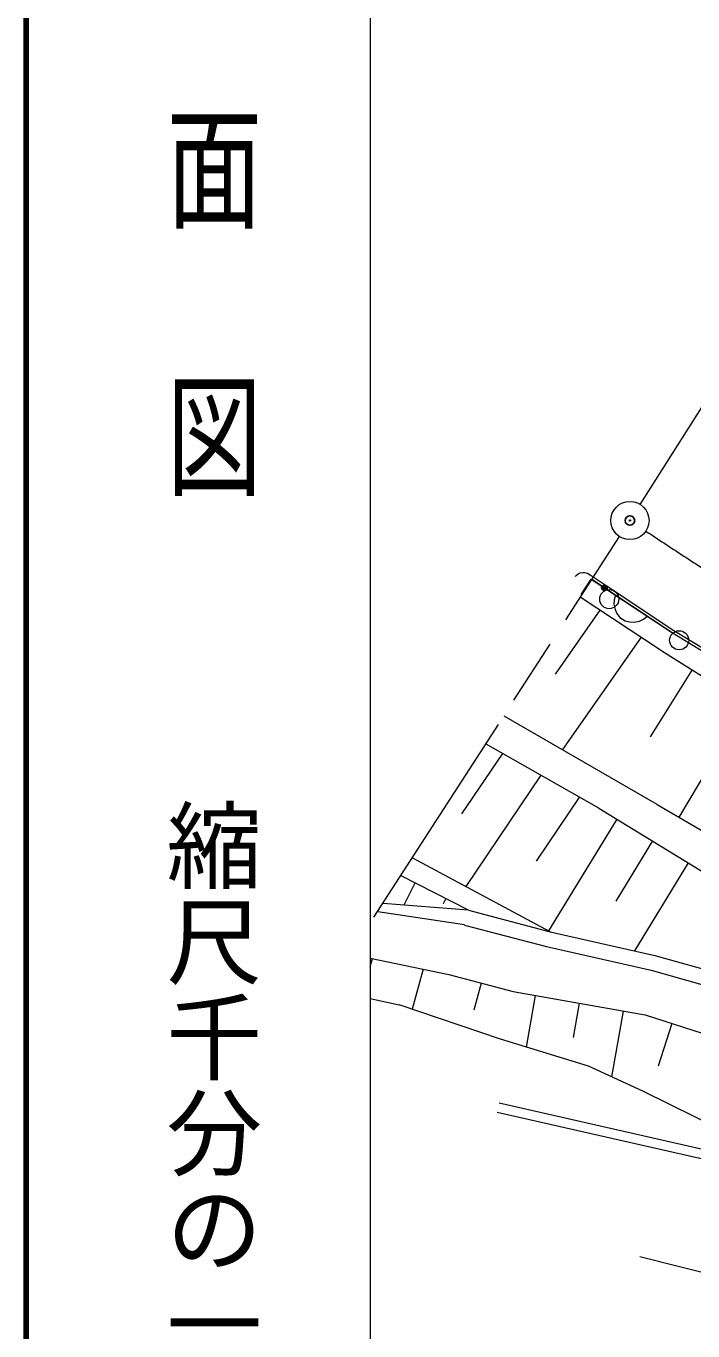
# Model space of a CAD drawing. Units: millimetres, scale not verified. Extents: x 40000 to 680000, y 20000 to 380000.
# Drawn here: x 40000 to 74872, y 263130 to 331334 of the extents above; entities that cross this region are included whole.
import ezdxf
from ezdxf.enums import TextEntityAlignment as Align

# ---------------------------------------------------------------- set-up
doc = ezdxf.new("R2010")
doc.units = ezdxf.units.MM
doc.header["$LTSCALE"] = 1000
doc.header["$PDMODE"] = 32
doc.header["$PDSIZE"] = 500
doc.linetypes.add('CHAIN', pattern=[18.5, 12, -1.5, 3.5, -1.5])
for name, color, linetype, lineweight in [('M-BGD', 7, 'Continuous', 13), ('M-BMK', 2, 'CHAIN', 13), ('M-BMK-SRVR', 3, 'Continuous', 13), ('M-TTL', 2, 'Continuous', 140), ('M-TTL-BAND', 7, 'Continuous', 13)]:
    doc.layers.add(name, color=color, linetype=linetype, lineweight=lineweight)
doc.layers.add('M-OTRS', color=6, linetype='Continuous')
doc.styles.add('@ＭＳ ゴシック', font='')
doc.styles.get('@ＭＳ ゴシック').set_extended_font_data('@MS Gothic')

msp = doc.modelspace()

# ---------------------------------------------------------------- linework, layer by layer
at = {"layer": 'M-BGD'}
for p, q in [((68719, 302557), (68764, 302623)), ((68764, 302623), (68863, 302701)), ((68863, 302701), (68968, 302752)), ((68968, 302752), (69107, 302780)), ((69025, 301615), (69556, 302421)), ((69107, 302780), (69223, 302775)), ((69223, 302775), (69362, 302731)), ((69362, 302731), (69496, 302642)), ((69496, 302642), (70329, 302090)), ((69556, 302421), (73746, 299662)), ((69581, 302418), (73739, 299678)), ((73235, 298684), (68979, 301484)), ((70329, 302090), (73869, 299745)), ((70816, 301591), (70751, 301347)), ((70010, 300805), (67674, 297464)), ((70751, 301347), (70741, 301114)), ((70741, 301114), (70798, 300837)), ((70798, 300837), (70899, 300627)), ((70899, 300627), (71055, 300428)), ((71055, 300428), (71323, 300252)), ((71323, 300252), (71567, 300187)), ((71567, 300187), (71800, 300177)), ((71800, 300177), (72077, 300234)), ((72077, 300234), (72287, 300335)), ((72287, 300335), (72486, 300492)), ((73746, 299662), (77924, 297089)), ((73869, 299745), (78006, 297245)), ((72160, 299391), (68049, 293512)), ((76401, 296682), (73242, 298669)), ((74821, 297675), (72628, 294188)), ((77674, 295924), (74119, 289949)), ((64983, 295283), (72986, 290658)), ((64914, 293319), (62775, 290152)), ((64037, 293816), (69943, 290469)), ((66926, 292179), (63000, 286367)), ((68937, 291039), (66670, 287681)), ((72997, 290642), (78322, 287551)), ((70889, 289881), (67327, 284043)), ((69953, 290452), (75564, 287028)), ((72759, 288740), (70843, 285599)), ((60203, 287865), (67393, 284013)), ((74629, 287599), (71820, 282994)), ((59603, 286935), (63124, 285138)), ((59764, 285405), (60350, 286554)), ((58672, 285491), (63124, 285138)), ((61951, 285737), (61817, 285446)), ((63136, 285119), (67406, 283995)), ((58394, 285059), (62920, 284365)), ((62933, 284345), (67216, 283218)), ((67406, 283995), (72879, 282754)), ((67216, 283218), (72682, 281978)), ((58000, 282606), (62116, 281758)), ((58000, 282178), (58112, 282583)), ((72879, 282754), (78915, 281061)), ((60769, 282035), (60191, 279948)), ((62116, 281758), (65471, 280863)), ((72682, 281978), (78712, 280288)), ((63793, 281310), (63414, 279888)), ((58000, 280499), (59517, 280177)), ((65471, 280863), (72373, 279649)), ((66621, 280661), (66148, 277968)), ((64810, 278380), (59517, 280177)), ((68922, 280256), (68607, 278467)), ((71223, 279851), (70617, 276406)), ((72373, 279649), (77965, 277859)), ((73771, 279201), (73059, 276974)), ((69404, 276965), (64810, 278380)), ((72248, 275654), (69404, 276965)), ((79282, 272202), (72248, 275654)), ((79261, 271728), (64738, 275041)), ((79138, 271243), (64627, 274553)), ((72094, 267027), (79173, 265219))]:
    msp.add_line(p, q, dxfattribs=at)
for centre, radius in [((70496, 301381), 500), ((70246, 301965), 150), ((70246, 301965), 90), ((70246, 301965), 30), ((74152, 299229), 500)]:
    msp.add_circle(centre, radius, dxfattribs=at)
at = {"layer": 'M-BMK'}
for p, q in [((72113, 306334), (87324, 330321)), ((58193, 284748), (71035, 304649))]:
    msp.add_line(p, q, dxfattribs=at)
msp.add_arc((292990, 638620), 400000, 236.53362, 238.2075, dxfattribs=at)
at = {"layer": 'M-BMK-SRVR'}
for radius in [1000, 40]:
    msp.add_circle((71577, 305489), radius, dxfattribs=at)
at = {"layer": 'M-OTRS'}
msp.add_point((71577, 305489), dxfattribs=at)
at = {"layer": 'M-TTL'}
msp.add_line((40000, 380000), (40000, 20000), dxfattribs=at)
at = {"layer": 'M-TTL-BAND'}
msp.add_line((58000, 370000), (58000, 20000), dxfattribs=at)

# ---------------------------------------------------------------- texts
at = {"layer": 'M-TTL-BAND', "style": '@ＭＳ ゴシック', "width": 1.4}
msp.add_text('平  面  図', height=3666, rotation=270, dxfattribs=at).set_placement((49777, 306475), align=Align.MIDDLE_RIGHT)
at = {"layer": 'M-TTL-BAND', "style": '@ＭＳ ゴシック'}
msp.add_text('縮尺千分の一', height=3666, rotation=270, dxfattribs=at).set_placement((49777, 261030), align=Align.MIDDLE_RIGHT)

doc.saveas('drawing.dxf')
